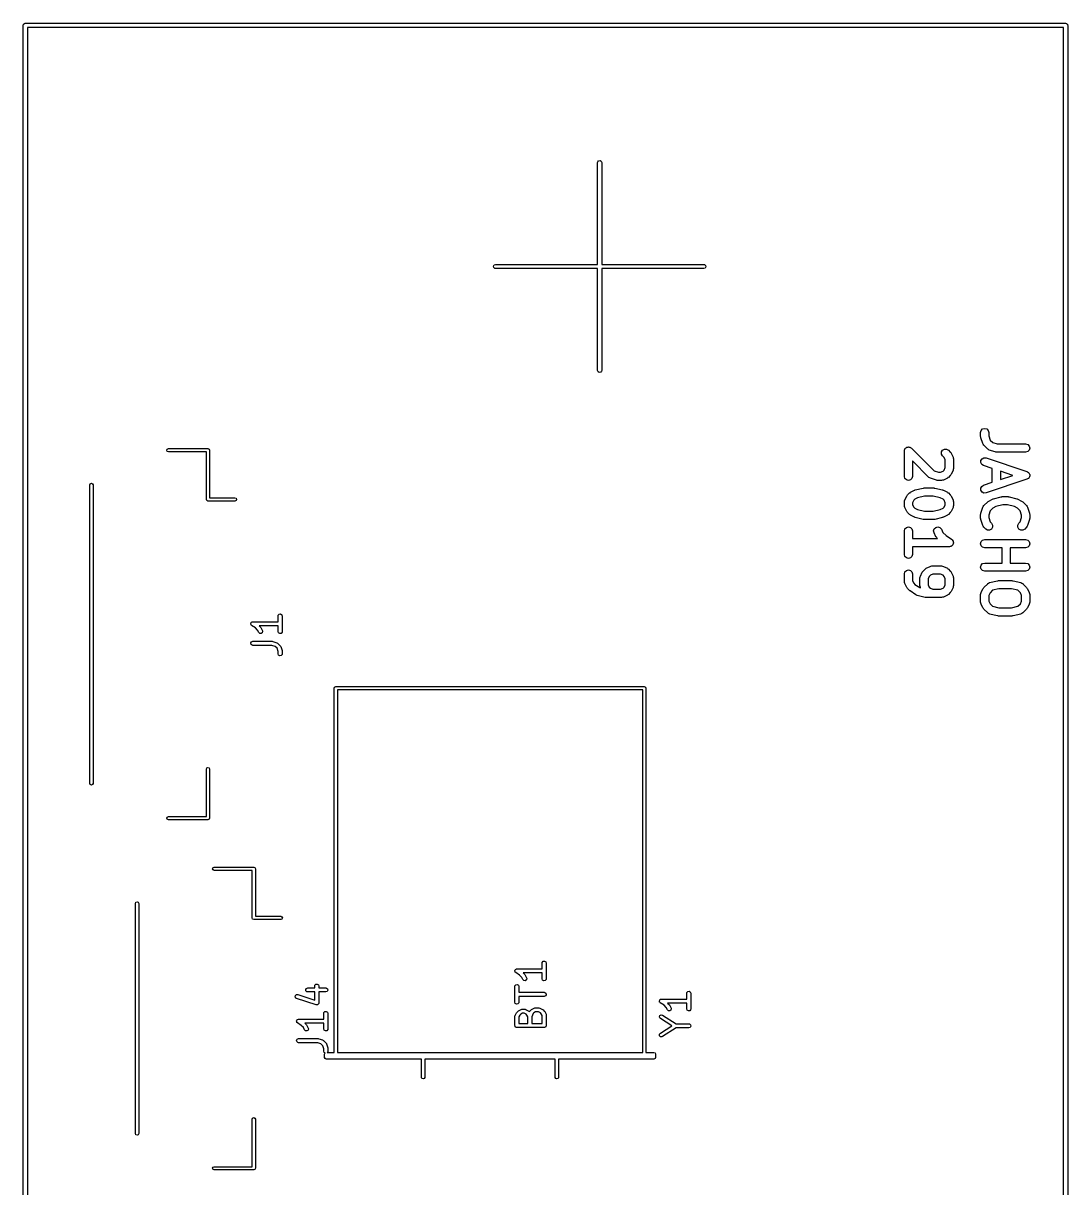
# Model space of a CAD drawing. Extents: x 0 to 1.5, y 0.2 to 4.97.
# Drawn here: x -0.003 to 1.503, y 2.113 to 3.792 of the extents above; entities that cross this region are included whole.
import ezdxf

# ---------------------------------------------------------------- set-up
doc = ezdxf.new("R2010")
doc.units = 0
doc.header["$MEASUREMENT"] = 0
doc.layers.add('BLACK', color=7, linetype='CONTINUOUS')

msp = doc.modelspace()

# ---------------------------------------------------------------- linework, layer by layer
at = {"layer": 'BLACK', "linetype": 'CONTINUOUS'}
for p, q in [((-0.003, 3.7885), (-0.0029, 3.7889)), ((-0.003, 0.9933), (-0.003, 3.7885)), ((-0.0029, 3.7891), (-0.0028, 3.7892)), ((-0.0029, 3.7889), (-0.0029, 3.7891)), ((-0.0028, 3.7896), (-0.0023, 3.7901)), ((-0.0028, 3.7892), (-0.0028, 3.7896)), ((-0.0023, 3.7901), (-0.0019, 3.7908)), ((-0.0019, 3.7908), (-0.0016, 3.7909)), ((-0.0016, 3.7909), (-0.0015, 3.7911)), ((-0.0015, 3.7911), (-0.0007, 3.7912)), ((-0.0007, 3.7912), (0, 3.7915)), ((0, 3.7915), (1.5, 3.7915)), ((0.003, 3.7856), (0.003, 0.9962)), ((1.497, 3.7856), (0.003, 3.7856)), ((1.497, 0.9962), (1.497, 3.7856)), ((1.5, 3.7915), (1.5004, 3.7914)), ((1.5004, 3.7914), (1.5005, 3.7915)), ((1.5005, 3.7915), (1.5006, 3.7914)), ((1.5006, 3.7914), (1.501, 3.7913)), ((1.501, 3.7913), (1.5016, 3.7908)), ((1.5016, 3.7908), (1.5023, 3.7904)), ((1.5023, 3.7904), (1.5024, 3.7902)), ((1.5024, 3.7902), (1.5026, 3.79)), ((1.5026, 3.79), (1.5027, 3.7893)), ((1.5027, 3.7893), (1.503, 3.7885)), ((1.503, 3.7885), (1.503, 0.9933)), ((0.8252, 3.5909), (0.8253, 3.5919)), ((0.8253, 3.5919), (0.8266, 3.5934)), ((0.8266, 3.5934), (0.8286, 3.5938)), ((0.8286, 3.5938), (0.8304, 3.5928)), ((0.8304, 3.5928), (0.8311, 3.5909)), ((0.8252, 3.4439), (0.8252, 3.5909)), ((0.8311, 3.5909), (0.8311, 3.4439)), ((0.6752, 3.4414), (0.6762, 3.4432)), ((0.6756, 3.4394), (0.6752, 3.4414)), ((0.6762, 3.4432), (0.6781, 3.4439)), ((0.6781, 3.4439), (0.8252, 3.4439)), ((0.8311, 3.4439), (0.9781, 3.4439)), ((0.9781, 3.4439), (0.9791, 3.4437)), ((0.9791, 3.4437), (0.9807, 3.4424)), ((0.9807, 3.4424), (0.981, 3.4404)), ((0.6771, 3.4381), (0.6756, 3.4394)), ((0.6781, 3.4379), (0.6771, 3.4381)), ((0.8252, 3.4379), (0.6781, 3.4379)), ((0.8252, 3.2909), (0.8252, 3.4379)), ((0.9781, 3.4379), (0.8311, 3.4379)), ((0.8311, 3.4379), (0.8311, 3.2909)), ((0.98, 3.4386), (0.9781, 3.4379)), ((0.981, 3.4404), (0.98, 3.4386)), ((0.8259, 3.289), (0.8252, 3.2909)), ((0.8309, 3.2899), (0.8296, 3.2884)), ((0.8311, 3.2909), (0.8309, 3.2899)), ((0.8276, 3.288), (0.8259, 3.289)), ((0.8296, 3.2884), (0.8276, 3.288)), ((1.3782, 3.2046), (1.3803, 3.2068)), ((1.3803, 3.2068), (1.3833, 3.2076)), ((1.3833, 3.2076), (1.3862, 3.2068)), ((1.3862, 3.2068), (1.3884, 3.2046)), ((1.3774, 3.2017), (1.3782, 3.2046)), ((1.3774, 3.1961), (1.3774, 3.2017)), ((1.3776, 3.1951), (1.3774, 3.1961)), ((1.3777, 3.1942), (1.3776, 3.1951)), ((1.3805, 3.1857), (1.3777, 3.1942)), ((1.3884, 3.2046), (1.3892, 3.2017)), ((1.3892, 3.2017), (1.3892, 3.197)), ((1.3892, 3.197), (1.3913, 3.1908)), ((1.3913, 3.1908), (1.3949, 3.1871)), ((0.2039, 3.1761), (0.2046, 3.1777)), ((0.2046, 3.1744), (0.2039, 3.1761)), ((0.2046, 3.1777), (0.2062, 3.1784)), ((0.2062, 3.1737), (0.2046, 3.1744)), ((0.2062, 3.1784), (0.2633, 3.1784)), ((0.261, 3.1737), (0.2062, 3.1737)), ((0.261, 3.1052), (0.261, 3.1737)), ((0.2633, 3.1784), (0.265, 3.1777)), ((0.265, 3.1777), (0.2657, 3.1761)), ((0.2657, 3.1761), (0.2657, 3.1076)), ((1.2674, 3.175), (1.2676, 3.1757)), ((1.2674, 3.1384), (1.2674, 3.175)), ((1.2676, 3.1765), (1.268, 3.1772)), ((1.2676, 3.1757), (1.2676, 3.1765)), ((1.268, 3.1772), (1.2682, 3.1779)), ((1.2682, 3.1779), (1.2687, 3.1785)), ((1.2687, 3.1785), (1.2691, 3.1791)), ((1.2691, 3.1791), (1.2698, 3.1795)), ((1.2698, 3.1795), (1.2703, 3.1801)), ((1.2703, 3.1801), (1.2711, 3.1803)), ((1.2711, 3.1803), (1.2718, 3.1807)), ((1.2718, 3.1807), (1.2725, 3.1807)), ((1.2725, 3.1807), (1.2733, 3.1809)), ((1.2733, 3.1809), (1.274, 3.1807)), ((1.274, 3.1807), (1.2748, 3.1807)), ((1.2748, 3.1807), (1.2755, 3.1803)), ((1.2755, 3.1803), (1.2762, 3.1801)), ((1.2762, 3.1801), (1.2768, 3.1795)), ((1.2768, 3.1795), (1.2775, 3.1791)), ((1.2775, 3.1791), (1.3102, 3.1464)), ((1.321, 3.1737), (1.3225, 3.1763)), ((1.321, 3.1706), (1.321, 3.1737)), ((1.3225, 3.1763), (1.3252, 3.1778)), ((1.3252, 3.1778), (1.3282, 3.1778)), ((1.3282, 3.1778), (1.3309, 3.1763)), ((1.3309, 3.1763), (1.3337, 3.1735)), ((1.3337, 3.1735), (1.3342, 3.1727)), ((1.3342, 3.1727), (1.3348, 3.172)), ((1.3812, 3.1846), (1.3805, 3.1857)), ((1.3819, 3.1834), (1.3812, 3.1846)), ((1.3876, 3.1778), (1.3819, 3.1834)), ((1.3887, 3.1771), (1.3876, 3.1778)), ((1.3899, 3.1764), (1.3887, 3.1771)), ((1.3983, 3.1736), (1.3899, 3.1764)), ((1.3949, 3.1871), (1.4011, 3.1851)), ((1.3992, 3.1735), (1.3983, 3.1736)), ((1.4002, 3.1733), (1.3992, 3.1735)), ((1.4423, 3.1733), (1.4002, 3.1733)), ((1.4011, 3.1851), (1.4423, 3.1851)), ((1.4423, 3.1851), (1.4453, 3.1843)), ((1.4453, 3.1741), (1.4423, 3.1733)), ((1.4453, 3.1843), (1.4474, 3.1821)), ((1.4474, 3.1762), (1.4453, 3.1741)), ((1.4474, 3.1821), (1.4483, 3.1792)), ((1.4483, 3.1792), (1.4474, 3.1762)), ((1.3029, 3.137), (1.2792, 3.1607)), ((1.2792, 3.1607), (1.2792, 3.1384)), ((1.3225, 3.168), (1.321, 3.1706)), ((1.3247, 3.1658), (1.3225, 3.168)), ((1.3264, 3.1623), (1.3247, 3.1658)), ((1.3264, 3.151), (1.3264, 3.1623)), ((1.3348, 3.172), (1.3376, 3.1663)), ((1.3376, 3.1663), (1.3379, 3.165)), ((1.3379, 3.165), (1.3382, 3.1637)), ((1.3382, 3.1637), (1.3382, 3.1496)), ((1.3775, 3.1583), (1.3777, 3.1614)), ((1.3789, 3.1556), (1.3775, 3.1583)), ((1.3777, 3.1614), (1.3794, 3.1639)), ((1.3814, 3.1539), (1.3789, 3.1556)), ((1.3794, 3.1639), (1.3821, 3.1653)), ((1.3821, 3.1653), (1.3852, 3.1651)), ((1.3852, 3.1651), (1.4442, 3.1454)), ((1.3102, 3.1464), (1.3164, 3.1443)), ((1.3164, 3.1443), (1.3197, 3.1443)), ((1.3197, 3.1443), (1.3232, 3.1461)), ((1.3232, 3.1461), (1.3247, 3.1475)), ((1.3247, 3.1475), (1.3264, 3.151)), ((1.3337, 3.1399), (1.3309, 3.137)), ((1.3342, 3.1407), (1.3337, 3.1399)), ((1.3348, 3.1414), (1.3342, 3.1407)), ((1.3376, 3.147), (1.3348, 3.1414)), ((1.3379, 3.1483), (1.3376, 3.147)), ((1.3382, 3.1496), (1.3379, 3.1483)), ((1.3942, 3.1496), (1.3814, 3.1539)), ((1.3942, 3.13), (1.3942, 3.1496)), ((1.4237, 3.1398), (1.4061, 3.1457)), ((1.4061, 3.1457), (1.4061, 3.1339)), ((1.4061, 3.1339), (1.4237, 3.1398)), ((1.4442, 3.1454), (1.4452, 3.1448)), ((1.4452, 3.1448), (1.4463, 3.1442)), ((1.4463, 3.1442), (1.4465, 3.1439)), ((1.4465, 3.1439), (1.4468, 3.1437)), ((1.4468, 3.1437), (1.4473, 3.1427)), ((1.4473, 3.1427), (1.4479, 3.1417)), ((1.4479, 3.1417), (1.448, 3.1413)), ((1.448, 3.1413), (1.4481, 3.141)), ((1.4481, 3.141), (1.4481, 3.1398)), ((1.4481, 3.1398), (1.4481, 3.1386)), ((0.0929, 3.1261), (0.0935, 3.1277)), ((0.0929, 2.6957), (0.0929, 3.1261)), ((0.0935, 3.1277), (0.0952, 3.1284)), ((0.0952, 3.1284), (0.0969, 3.1277)), ((0.0969, 3.1277), (0.0976, 3.1261)), ((0.0976, 3.1261), (0.0976, 2.6957)), ((1.2682, 3.1354), (1.2674, 3.1384)), ((1.2703, 3.1333), (1.2682, 3.1354)), ((1.2733, 3.1325), (1.2703, 3.1333)), ((1.2762, 3.1333), (1.2733, 3.1325)), ((1.2784, 3.1354), (1.2762, 3.1333)), ((1.2792, 3.1384), (1.2784, 3.1354)), ((1.304, 3.1364), (1.3029, 3.137)), ((1.3052, 3.1356), (1.304, 3.1364)), ((1.3136, 3.1328), (1.3052, 3.1356)), ((1.3146, 3.1327), (1.3136, 3.1328)), ((1.3155, 3.1325), (1.3146, 3.1327)), ((1.3211, 3.1325), (1.3155, 3.1325)), ((1.3224, 3.1328), (1.3211, 3.1325)), ((1.3237, 3.1331), (1.3224, 3.1328)), ((1.3294, 3.1359), (1.3237, 3.1331)), ((1.3301, 3.1366), (1.3294, 3.1359)), ((1.3309, 3.137), (1.3301, 3.1366)), ((1.3775, 3.1213), (1.3789, 3.124)), ((1.3789, 3.124), (1.3814, 3.1257)), ((1.3814, 3.1257), (1.3942, 3.13)), ((1.4442, 3.1342), (1.3852, 3.1145)), ((1.4452, 3.1349), (1.4442, 3.1342)), ((1.4463, 3.1354), (1.4452, 3.1349)), ((1.4465, 3.1357), (1.4463, 3.1354)), ((1.4468, 3.1359), (1.4465, 3.1357)), ((1.4473, 3.137), (1.4468, 3.1359)), ((1.4479, 3.1379), (1.4473, 3.137)), ((1.448, 3.1383), (1.4479, 3.1379)), ((1.4481, 3.1386), (1.448, 3.1383)), ((0.2617, 3.1035), (0.261, 3.1052)), ((0.2657, 3.1076), (0.3023, 3.1076)), ((0.3023, 3.1076), (0.304, 3.1069)), ((0.304, 3.1069), (0.3047, 3.1052)), ((0.3047, 3.1052), (0.304, 3.1035)), ((1.268, 3.1045), (1.2708, 3.1101)), ((1.2708, 3.1101), (1.2714, 3.1108)), ((1.2714, 3.1108), (1.2719, 3.1116)), ((1.2719, 3.1116), (1.2747, 3.1145)), ((1.2747, 3.1145), (1.2756, 3.1149)), ((1.2756, 3.1149), (1.2763, 3.1156)), ((1.2763, 3.1156), (1.2819, 3.1184)), ((1.2824, 3.1054), (1.281, 3.104)), ((1.2819, 3.1184), (1.2825, 3.1185)), ((1.2866, 3.1075), (1.2824, 3.1054)), ((1.2825, 3.1185), (1.2831, 3.1188)), ((1.2831, 3.1188), (1.2943, 3.1216)), ((1.2965, 3.11), (1.2866, 3.1075)), ((1.2943, 3.1216), (1.2951, 3.1216)), ((1.2951, 3.1216), (1.2958, 3.1218)), ((1.2958, 3.1218), (1.3098, 3.1218)), ((1.3091, 3.11), (1.2965, 3.11)), ((1.319, 3.1075), (1.3091, 3.11)), ((1.3098, 3.1218), (1.3106, 3.1216)), ((1.3106, 3.1216), (1.3113, 3.1216)), ((1.3113, 3.1216), (1.3225, 3.1188)), ((1.3232, 3.1054), (1.319, 3.1075)), ((1.3225, 3.1188), (1.3231, 3.1185)), ((1.3231, 3.1185), (1.3237, 3.1184)), ((1.3247, 3.104), (1.3232, 3.1054)), ((1.3237, 3.1184), (1.3294, 3.1156)), ((1.3294, 3.1156), (1.3301, 3.1149)), ((1.3301, 3.1149), (1.3309, 3.1145)), ((1.3309, 3.1145), (1.3337, 3.1116)), ((1.3337, 3.1116), (1.3342, 3.1108)), ((1.3342, 3.1108), (1.3348, 3.1101)), ((1.3348, 3.1101), (1.3376, 3.1045)), ((1.3777, 3.1183), (1.3775, 3.1213)), ((1.3794, 3.1157), (1.3777, 3.1183)), ((1.3821, 3.1143), (1.3794, 3.1157)), ((1.3852, 3.1145), (1.3821, 3.1143)), ((1.3891, 3.1029), (1.3947, 3.1057)), ((1.3947, 3.1057), (1.3953, 3.1059)), ((1.3953, 3.1059), (1.3959, 3.1062)), ((1.3959, 3.1062), (1.4072, 3.109)), ((1.4072, 3.109), (1.4079, 3.109)), ((1.4079, 3.109), (1.4086, 3.1092)), ((1.4086, 3.1092), (1.417, 3.1092)), ((1.417, 3.1092), (1.4177, 3.109)), ((1.4177, 3.109), (1.4185, 3.109)), ((1.4185, 3.109), (1.4297, 3.1062)), ((1.4297, 3.1062), (1.4303, 3.1059)), ((1.4303, 3.1059), (1.4309, 3.1057)), ((1.4309, 3.1057), (1.4365, 3.1029)), ((0.2633, 3.1028), (0.2617, 3.1035)), ((0.3023, 3.1028), (0.2633, 3.1028)), ((0.304, 3.1035), (0.3023, 3.1028)), ((1.2674, 3.1018), (1.2677, 3.1031)), ((1.2674, 3.0962), (1.2674, 3.1018)), ((1.2677, 3.0949), (1.2674, 3.0962)), ((1.2677, 3.1031), (1.268, 3.1045)), ((1.268, 3.0936), (1.2677, 3.0949)), ((1.2708, 3.088), (1.268, 3.0936)), ((1.281, 3.104), (1.2792, 3.1004)), ((1.2792, 3.1004), (1.2792, 3.0976)), ((1.2792, 3.0976), (1.281, 3.0941)), ((1.281, 3.0941), (1.2824, 3.0926)), ((1.2824, 3.0926), (1.2866, 3.0905)), ((1.2866, 3.0905), (1.2965, 3.0881)), ((1.3091, 3.0881), (1.319, 3.0905)), ((1.319, 3.0905), (1.3232, 3.0926)), ((1.3232, 3.0926), (1.3247, 3.0941)), ((1.3264, 3.1004), (1.3247, 3.104)), ((1.3247, 3.0941), (1.3264, 3.0976)), ((1.3264, 3.0976), (1.3264, 3.1004)), ((1.3376, 3.0936), (1.3348, 3.088)), ((1.3376, 3.1045), (1.3379, 3.1031)), ((1.3379, 3.0949), (1.3376, 3.0936)), ((1.3379, 3.1031), (1.3382, 3.1018)), ((1.3382, 3.0962), (1.3379, 3.0949)), ((1.3382, 3.1018), (1.3382, 3.0962)), ((1.3777, 3.0854), (1.3805, 3.0939)), ((1.3805, 3.0939), (1.3812, 3.095)), ((1.3812, 3.095), (1.3819, 3.0962)), ((1.3819, 3.0962), (1.3876, 3.1018)), ((1.3876, 3.1018), (1.3884, 3.1023)), ((1.3884, 3.1023), (1.3891, 3.1029)), ((1.3913, 3.0888), (1.3892, 3.0826)), ((1.3952, 3.0928), (1.3913, 3.0888)), ((1.3994, 3.0949), (1.3952, 3.0928)), ((1.4093, 3.0973), (1.3994, 3.0949)), ((1.4163, 3.0973), (1.4093, 3.0973)), ((1.4262, 3.0949), (1.4163, 3.0973)), ((1.4304, 3.0928), (1.4262, 3.0949)), ((1.4344, 3.0888), (1.4304, 3.0928)), ((1.4364, 3.0826), (1.4344, 3.0888)), ((1.4365, 3.1029), (1.4373, 3.1023)), ((1.4373, 3.1023), (1.4381, 3.1018)), ((1.4381, 3.1018), (1.4437, 3.0962)), ((1.4437, 3.0962), (1.4444, 3.095)), ((1.4444, 3.095), (1.4451, 3.0939)), ((1.4451, 3.0939), (1.4479, 3.0854)), ((1.2714, 3.0872), (1.2708, 3.088)), ((1.2719, 3.0864), (1.2714, 3.0872)), ((1.2747, 3.0836), (1.2719, 3.0864)), ((1.2756, 3.0831), (1.2747, 3.0836)), ((1.2763, 3.0825), (1.2756, 3.0831)), ((1.2819, 3.0797), (1.2763, 3.0825)), ((1.2825, 3.0795), (1.2819, 3.0797)), ((1.2831, 3.0792), (1.2825, 3.0795)), ((1.2943, 3.0764), (1.2831, 3.0792)), ((1.2951, 3.0764), (1.2943, 3.0764)), ((1.2958, 3.0762), (1.2951, 3.0764)), ((1.3098, 3.0762), (1.2958, 3.0762)), ((1.2965, 3.0881), (1.3091, 3.0881)), ((1.3106, 3.0764), (1.3098, 3.0762)), ((1.3113, 3.0764), (1.3106, 3.0764)), ((1.3225, 3.0792), (1.3113, 3.0764)), ((1.3231, 3.0795), (1.3225, 3.0792)), ((1.3237, 3.0797), (1.3231, 3.0795)), ((1.3294, 3.0825), (1.3237, 3.0797)), ((1.3301, 3.0831), (1.3294, 3.0825)), ((1.3309, 3.0836), (1.3301, 3.0831)), ((1.3337, 3.0864), (1.3309, 3.0836)), ((1.3342, 3.0872), (1.3337, 3.0864)), ((1.3348, 3.088), (1.3342, 3.0872)), ((1.3774, 3.0836), (1.3776, 3.0845)), ((1.3774, 3.0779), (1.3774, 3.0836)), ((1.3776, 3.077), (1.3774, 3.0779)), ((1.3776, 3.0845), (1.3777, 3.0854)), ((1.3777, 3.0761), (1.3776, 3.077)), ((1.3805, 3.0676), (1.3777, 3.0761)), ((1.3892, 3.0826), (1.3892, 3.0789)), ((1.3892, 3.0789), (1.3913, 3.0727)), ((1.3913, 3.0727), (1.3931, 3.0709)), ((1.4325, 3.0709), (1.4344, 3.0727)), ((1.4344, 3.0727), (1.4364, 3.0789)), ((1.4364, 3.0789), (1.4364, 3.0826)), ((1.4479, 3.0761), (1.4451, 3.0676)), ((1.4479, 3.0854), (1.448, 3.0845)), ((1.448, 3.077), (1.4479, 3.0761)), ((1.448, 3.0845), (1.4483, 3.0836)), ((1.4483, 3.0779), (1.448, 3.077)), ((1.4483, 3.0836), (1.4483, 3.0779)), ((1.2674, 3.0597), (1.2682, 3.0626)), ((1.2674, 3.0259), (1.2674, 3.0597)), ((1.2682, 3.0626), (1.2703, 3.0648)), ((1.2703, 3.0648), (1.2733, 3.0656)), ((1.2733, 3.0656), (1.2762, 3.0648)), ((1.2762, 3.0648), (1.2784, 3.0626)), ((1.2784, 3.0626), (1.2792, 3.0597)), ((1.2792, 3.0597), (1.2792, 3.0487)), ((1.3096, 3.06), (1.3105, 3.0629)), ((1.3102, 3.057), (1.3096, 3.06)), ((1.313, 3.0514), (1.3102, 3.057)), ((1.3105, 3.0629), (1.3128, 3.0649)), ((1.3128, 3.0649), (1.3158, 3.0655)), ((1.3158, 3.0655), (1.3187, 3.0646)), ((1.3187, 3.0646), (1.3208, 3.0623)), ((1.3208, 3.0623), (1.3231, 3.0575)), ((1.3231, 3.0575), (1.3277, 3.053)), ((1.3812, 3.0665), (1.3805, 3.0676)), ((1.3819, 3.0653), (1.3812, 3.0665)), ((1.3847, 3.0625), (1.3819, 3.0653)), ((1.3874, 3.061), (1.3847, 3.0625)), ((1.3904, 3.061), (1.3874, 3.061)), ((1.3931, 3.0625), (1.3904, 3.061)), ((1.3931, 3.0709), (1.3946, 3.0682)), ((1.3946, 3.0652), (1.3931, 3.0625)), ((1.3946, 3.0682), (1.3946, 3.0652)), ((1.431, 3.0682), (1.4325, 3.0709)), ((1.431, 3.0652), (1.431, 3.0682)), ((1.4325, 3.0625), (1.431, 3.0652)), ((1.4352, 3.061), (1.4325, 3.0625)), ((1.4382, 3.061), (1.4352, 3.061)), ((1.4409, 3.0625), (1.4382, 3.061)), ((1.4437, 3.0653), (1.4409, 3.0625)), ((1.4444, 3.0665), (1.4437, 3.0653)), ((1.4451, 3.0676), (1.4444, 3.0665)), ((1.2792, 3.0487), (1.3153, 3.0487)), ((1.3136, 3.0507), (1.313, 3.0514)), ((1.3141, 3.0499), (1.3136, 3.0507)), ((1.3153, 3.0487), (1.3141, 3.0499)), ((1.3277, 3.053), (1.3356, 3.0477)), ((1.3362, 3.0386), (1.3353, 3.0377)), ((1.3356, 3.0477), (1.3365, 3.0467)), ((1.3373, 3.0395), (1.3362, 3.0386)), ((1.3365, 3.0467), (1.3375, 3.0457)), ((1.3375, 3.0398), (1.3373, 3.0397)), ((1.3373, 3.0397), (1.3373, 3.0395)), ((1.3375, 3.0457), (1.3375, 3.0455)), ((1.3375, 3.0455), (1.3376, 3.0454)), ((1.3378, 3.0411), (1.3375, 3.0398)), ((1.3376, 3.0454), (1.3379, 3.0441)), ((1.3382, 3.0424), (1.3378, 3.0411)), ((1.3379, 3.0441), (1.3382, 3.0428)), ((1.3382, 3.0428), (1.3382, 3.0426)), ((1.3382, 3.0426), (1.3382, 3.0424)), ((1.3774, 3.0414), (1.3782, 3.0443)), ((1.3782, 3.0384), (1.3774, 3.0414)), ((1.3782, 3.0443), (1.3803, 3.0465)), ((1.3803, 3.0363), (1.3782, 3.0384)), ((1.3803, 3.0465), (1.3833, 3.0473)), ((1.3833, 3.0473), (1.4423, 3.0473)), ((1.4423, 3.0473), (1.4453, 3.0465)), ((1.4453, 3.0465), (1.4474, 3.0443)), ((1.4474, 3.0384), (1.4453, 3.0363)), ((1.4474, 3.0443), (1.4483, 3.0414)), ((1.4483, 3.0414), (1.4474, 3.0384)), ((1.2682, 3.023), (1.2674, 3.0259)), ((1.2703, 3.0208), (1.2682, 3.023)), ((1.2784, 3.023), (1.2762, 3.0208)), ((1.2792, 3.0259), (1.2784, 3.023)), ((1.3323, 3.0369), (1.2792, 3.0369)), ((1.2792, 3.0369), (1.2792, 3.0259)), ((1.3336, 3.0372), (1.3323, 3.0369)), ((1.335, 3.0375), (1.3336, 3.0372)), ((1.3351, 3.0376), (1.335, 3.0375)), ((1.3353, 3.0377), (1.3351, 3.0376)), ((1.3833, 3.0355), (1.3803, 3.0363)), ((1.4083, 3.0355), (1.3833, 3.0355)), ((1.4083, 3.0135), (1.4083, 3.0355)), ((1.4423, 3.0355), (1.4201, 3.0355)), ((1.4201, 3.0355), (1.4201, 3.0135)), ((1.4453, 3.0363), (1.4423, 3.0355)), ((1.2733, 3.02), (1.2703, 3.0208)), ((1.2762, 3.0208), (1.2733, 3.02)), ((1.2944, 3.002), (1.2972, 3.0048)), ((1.2972, 3.0048), (1.298, 3.0053)), ((1.298, 3.0053), (1.2988, 3.0059)), ((1.2988, 3.0059), (1.3044, 3.0087)), ((1.3044, 3.0087), (1.3057, 3.009)), ((1.3057, 3.009), (1.307, 3.0093)), ((1.307, 3.0093), (1.3211, 3.0093)), ((1.3211, 3.0093), (1.3224, 3.009)), ((1.3224, 3.009), (1.3237, 3.0087)), ((1.3237, 3.0087), (1.3294, 3.0059)), ((1.3294, 3.0059), (1.3301, 3.0053)), ((1.3301, 3.0053), (1.3309, 3.0048)), ((1.3309, 3.0048), (1.3337, 3.002)), ((1.3774, 3.0076), (1.3782, 3.0106)), ((1.3782, 3.0047), (1.3774, 3.0076)), ((1.3782, 3.0106), (1.3803, 3.0128)), ((1.3803, 3.0025), (1.3782, 3.0047)), ((1.3803, 3.0128), (1.3833, 3.0135)), ((1.3833, 3.0135), (1.4083, 3.0135)), ((1.4201, 3.0135), (1.4423, 3.0135)), ((1.4423, 3.0135), (1.4453, 3.0128)), ((1.4453, 3.0128), (1.4474, 3.0106)), ((1.4474, 3.0047), (1.4453, 3.0025)), ((1.4474, 3.0106), (1.4483, 3.0076)), ((1.4483, 3.0076), (1.4474, 3.0047)), ((1.2674, 2.9978), (1.2682, 3.0007)), ((1.2674, 2.9865), (1.2674, 2.9978)), ((1.2682, 3.0007), (1.2703, 3.0029)), ((1.2703, 3.0029), (1.2733, 3.0037)), ((1.2733, 3.0037), (1.2762, 3.0029)), ((1.2762, 3.0029), (1.2784, 3.0007)), ((1.2784, 3.0007), (1.2792, 2.9978)), ((1.2792, 2.9978), (1.2792, 2.9879)), ((1.2792, 2.9879), (1.281, 2.9844)), ((1.2899, 2.9922), (1.2902, 2.9935)), ((1.2899, 2.9809), (1.2899, 2.9922)), ((1.2902, 2.9935), (1.2905, 2.9948)), ((1.2905, 2.9948), (1.2933, 3.0004)), ((1.2933, 3.0004), (1.2939, 3.0011)), ((1.2939, 3.0011), (1.2944, 3.002)), ((1.3034, 2.9943), (1.3017, 2.9908)), ((1.3017, 2.9908), (1.3017, 2.9823)), ((1.3049, 2.9958), (1.3034, 2.9943)), ((1.3084, 2.9975), (1.3049, 2.9958)), ((1.3197, 2.9975), (1.3084, 2.9975)), ((1.3232, 2.9958), (1.3197, 2.9975)), ((1.3247, 2.9943), (1.3232, 2.9958)), ((1.3264, 2.9908), (1.3247, 2.9943)), ((1.3264, 2.9823), (1.3264, 2.9908)), ((1.3337, 3.002), (1.3342, 3.0011)), ((1.3342, 3.0011), (1.3348, 3.0004)), ((1.3348, 3.0004), (1.3376, 2.9948)), ((1.3376, 2.9948), (1.3379, 2.9935)), ((1.3379, 2.9935), (1.3382, 2.9922)), ((1.3382, 2.9922), (1.3382, 2.9809)), ((1.3833, 3.0017), (1.3803, 3.0025)), ((1.4423, 3.0017), (1.3833, 3.0017)), ((1.3903, 2.9852), (1.4015, 2.988)), ((1.4015, 2.988), (1.4023, 2.988)), ((1.4023, 2.988), (1.403, 2.9882)), ((1.403, 2.9882), (1.4226, 2.9882)), ((1.4226, 2.9882), (1.4234, 2.988)), ((1.4234, 2.988), (1.4241, 2.988)), ((1.4241, 2.988), (1.4353, 2.9852)), ((1.4453, 3.0025), (1.4423, 3.0017)), ((1.2677, 2.9852), (1.2674, 2.9865)), ((1.268, 2.9839), (1.2677, 2.9852)), ((1.2708, 2.9783), (1.268, 2.9839)), ((1.2714, 2.9776), (1.2708, 2.9783)), ((1.2719, 2.9767), (1.2714, 2.9776)), ((1.2747, 2.9739), (1.2719, 2.9767)), ((1.2752, 2.9736), (1.2747, 2.9739)), ((1.2756, 2.9732), (1.2752, 2.9736)), ((1.2841, 2.9676), (1.2756, 2.9732)), ((1.281, 2.9844), (1.2827, 2.9827)), ((1.2827, 2.9827), (1.2898, 2.978)), ((1.2898, 2.978), (1.2908, 2.9777)), ((1.2902, 2.9796), (1.2899, 2.9809)), ((1.2905, 2.9783), (1.2902, 2.9796)), ((1.2908, 2.9777), (1.2905, 2.9783)), ((1.3017, 2.9823), (1.3034, 2.9788)), ((1.3034, 2.9788), (1.3049, 2.9773)), ((1.3049, 2.9773), (1.3084, 2.9756)), ((1.3084, 2.9756), (1.3197, 2.9756)), ((1.3197, 2.9756), (1.3232, 2.9773)), ((1.3232, 2.9773), (1.3247, 2.9788)), ((1.3247, 2.9788), (1.3264, 2.9823)), ((1.3337, 2.9711), (1.3309, 2.9683)), ((1.3342, 2.9719), (1.3337, 2.9711)), ((1.3348, 2.9726), (1.3342, 2.9719)), ((1.3376, 2.9783), (1.3348, 2.9726)), ((1.3379, 2.9796), (1.3376, 2.9783)), ((1.3382, 2.9809), (1.3379, 2.9796)), ((1.3777, 2.9696), (1.378, 2.9709)), ((1.378, 2.9709), (1.3808, 2.9765)), ((1.3808, 2.9765), (1.3815, 2.9772)), ((1.3815, 2.9772), (1.3819, 2.9781)), ((1.3819, 2.9781), (1.3876, 2.9837)), ((1.3876, 2.9838), (1.3889, 2.9845)), ((1.3876, 2.9837), (1.3876, 2.9838)), ((1.3876, 2.9837), (1.3876, 2.9837)), ((1.3889, 2.9845), (1.3902, 2.9852)), ((1.3902, 2.9852), (1.3902, 2.9852)), ((1.3902, 2.9852), (1.3903, 2.9852)), ((1.3947, 2.9742), (1.3909, 2.9704)), ((1.4037, 2.9764), (1.3947, 2.9742)), ((1.4219, 2.9764), (1.4037, 2.9764)), ((1.4309, 2.9742), (1.4219, 2.9764)), ((1.4347, 2.9704), (1.4309, 2.9742)), ((1.4353, 2.9852), (1.4354, 2.9852)), ((1.4354, 2.9852), (1.4354, 2.9852)), ((1.4354, 2.9852), (1.4367, 2.9845)), ((1.4367, 2.9845), (1.438, 2.9838)), ((1.438, 2.9838), (1.438, 2.9837)), ((1.438, 2.9837), (1.4381, 2.9837)), ((1.4381, 2.9837), (1.4437, 2.9781)), ((1.4437, 2.9781), (1.4442, 2.9772)), ((1.4442, 2.9772), (1.4448, 2.9765)), ((1.4448, 2.9765), (1.4476, 2.9709)), ((1.4476, 2.9709), (1.4479, 2.9696)), ((1.285, 2.9672), (1.2841, 2.9676)), ((1.2859, 2.9668), (1.285, 2.9672)), ((1.2972, 2.9639), (1.2859, 2.9668)), ((1.2979, 2.964), (1.2972, 2.9639)), ((1.2986, 2.9638), (1.2979, 2.964)), ((1.3211, 2.9638), (1.2986, 2.9638)), ((1.3224, 2.9641), (1.3211, 2.9638)), ((1.3237, 2.9644), (1.3224, 2.9641)), ((1.3294, 2.9672), (1.3237, 2.9644)), ((1.3301, 2.9678), (1.3294, 2.9672)), ((1.3309, 2.9683), (1.3301, 2.9678)), ((1.3774, 2.9683), (1.3777, 2.9696)), ((1.3774, 2.957), (1.3774, 2.9683)), ((1.3777, 2.9557), (1.3774, 2.957)), ((1.378, 2.9544), (1.3777, 2.9557)), ((1.3808, 2.9487), (1.378, 2.9544)), ((1.3909, 2.9704), (1.3892, 2.9669)), ((1.3892, 2.9669), (1.3892, 2.9584)), ((1.3892, 2.9584), (1.3909, 2.9549)), ((1.3909, 2.9549), (1.3947, 2.9511)), ((1.4309, 2.9511), (1.4347, 2.9549)), ((1.4364, 2.9669), (1.4347, 2.9704)), ((1.4347, 2.9549), (1.4364, 2.9584)), ((1.4364, 2.9584), (1.4364, 2.9669)), ((1.4476, 2.9544), (1.4448, 2.9487)), ((1.4479, 2.9557), (1.4476, 2.9544)), ((1.4479, 2.9696), (1.4483, 2.9683)), ((1.4483, 2.957), (1.4479, 2.9557)), ((1.4483, 2.9683), (1.4483, 2.957)), ((0.3644, 2.9371), (0.3646, 2.9382)), ((0.3646, 2.9382), (0.3659, 2.9397)), ((0.3659, 2.9397), (0.3679, 2.9401)), ((0.3679, 2.9401), (0.3696, 2.939)), ((0.3696, 2.939), (0.3703, 2.9371)), ((1.3815, 2.948), (1.3808, 2.9487)), ((1.3819, 2.9472), (1.3815, 2.948)), ((1.3876, 2.9416), (1.3819, 2.9472)), ((1.3876, 2.9415), (1.3876, 2.9416)), ((1.3876, 2.9416), (1.3876, 2.9416)), ((1.3889, 2.9408), (1.3876, 2.9415)), ((1.3902, 2.9401), (1.3889, 2.9408)), ((1.3903, 2.94), (1.3902, 2.9401)), ((1.3902, 2.9401), (1.3902, 2.9401)), ((1.4015, 2.9372), (1.3903, 2.94)), ((1.3947, 2.9511), (1.4037, 2.9489)), ((1.4037, 2.9489), (1.4219, 2.9489)), ((1.4219, 2.9489), (1.4309, 2.9511)), ((1.4353, 2.94), (1.4241, 2.9372)), ((1.4354, 2.9401), (1.4353, 2.94)), ((1.4367, 2.9408), (1.4354, 2.9401)), ((1.4354, 2.9401), (1.4354, 2.9401)), ((1.438, 2.9415), (1.4367, 2.9408)), ((1.4381, 2.9416), (1.438, 2.9416)), ((1.438, 2.9416), (1.438, 2.9415)), ((1.4437, 2.9472), (1.4381, 2.9416)), ((1.4442, 2.948), (1.4437, 2.9472)), ((1.4448, 2.9487), (1.4442, 2.948)), ((0.325, 2.9261), (0.3251, 2.9263)), ((0.3253, 2.9253), (0.325, 2.9261)), ((0.3251, 2.9264), (0.3255, 2.9272)), ((0.3251, 2.9263), (0.3251, 2.9264)), ((0.3254, 2.9244), (0.3253, 2.9253)), ((0.3256, 2.9243), (0.3254, 2.9244)), ((0.3255, 2.9272), (0.3258, 2.9279)), ((0.3256, 2.9242), (0.3256, 2.9243)), ((0.3263, 2.9234), (0.3256, 2.9242)), ((0.3258, 2.9279), (0.326, 2.928)), ((0.326, 2.928), (0.3261, 2.9282)), ((0.3261, 2.9282), (0.3269, 2.9285)), ((0.3317, 2.9199), (0.3263, 2.9234)), ((0.3269, 2.9285), (0.3277, 2.9288)), ((0.3277, 2.9288), (0.3278, 2.9288)), ((0.3278, 2.9288), (0.328, 2.9289)), ((0.328, 2.9289), (0.3644, 2.9289)), ((0.3644, 2.923), (0.337, 2.923)), ((0.337, 2.923), (0.3394, 2.9205)), ((0.3394, 2.9205), (0.34, 2.9198)), ((0.3644, 2.9289), (0.3644, 2.9371)), ((0.3644, 2.9147), (0.3644, 2.923)), ((0.3703, 2.9371), (0.3703, 2.9147)), ((1.4023, 2.9372), (1.4015, 2.9372)), ((1.403, 2.9371), (1.4023, 2.9372)), ((1.4226, 2.9371), (1.403, 2.9371)), ((1.4234, 2.9372), (1.4226, 2.9371)), ((1.4241, 2.9372), (1.4234, 2.9372)), ((0.3349, 2.9167), (0.3317, 2.9199)), ((0.3366, 2.9133), (0.3349, 2.9167)), ((0.3381, 2.912), (0.3366, 2.9133)), ((0.3401, 2.9118), (0.3381, 2.912)), ((0.34, 2.9198), (0.34, 2.9197)), ((0.34, 2.9197), (0.3419, 2.916)), ((0.3417, 2.913), (0.3401, 2.9118)), ((0.3422, 2.915), (0.3417, 2.913)), ((0.3419, 2.916), (0.3422, 2.915)), ((0.3651, 2.9128), (0.3644, 2.9147)), ((0.3668, 2.9118), (0.3651, 2.9128)), ((0.3688, 2.9121), (0.3668, 2.9118)), ((0.3701, 2.9137), (0.3688, 2.9121)), ((0.3703, 2.9147), (0.3701, 2.9137)), ((0.3251, 2.8983), (0.3261, 2.9)), ((0.3254, 2.8963), (0.3251, 2.8983)), ((0.327, 2.895), (0.3254, 2.8963)), ((0.3261, 2.9), (0.328, 2.9007)), ((0.328, 2.8948), (0.327, 2.895)), ((0.328, 2.9007), (0.3561, 2.9007)), ((0.3556, 2.8948), (0.328, 2.8948)), ((0.3601, 2.8933), (0.3556, 2.8948)), ((0.3561, 2.9007), (0.357, 2.9006)), ((0.357, 2.9006), (0.357, 2.9006)), ((0.357, 2.9006), (0.3627, 2.8987)), ((0.3629, 2.8906), (0.3601, 2.8933)), ((0.3627, 2.8987), (0.3636, 2.8982)), ((0.3644, 2.8861), (0.3629, 2.8906)), ((0.3636, 2.8982), (0.3637, 2.8981)), ((0.3637, 2.8981), (0.3638, 2.898)), ((0.3638, 2.898), (0.3676, 2.8942)), ((0.3676, 2.8942), (0.3682, 2.8934)), ((0.3682, 2.8934), (0.3682, 2.8932)), ((0.3682, 2.8932), (0.3683, 2.8931)), ((0.3683, 2.8931), (0.3702, 2.8875)), ((0.3702, 2.8875), (0.3703, 2.8866)), ((0.3644, 2.8828), (0.3644, 2.8861)), ((0.3651, 2.8809), (0.3644, 2.8828)), ((0.3668, 2.8799), (0.3651, 2.8809)), ((0.3688, 2.8802), (0.3668, 2.8799)), ((0.3701, 2.8818), (0.3688, 2.8802)), ((0.3703, 2.8828), (0.3701, 2.8818)), ((0.3703, 2.8866), (0.3703, 2.8865)), ((0.3703, 2.8865), (0.3703, 2.8828)), ((0.4452, 2.8331), (0.4459, 2.8348)), ((0.4452, 2.3079), (0.4452, 2.8331)), ((0.4459, 2.8348), (0.4476, 2.8355)), ((0.4476, 2.8355), (0.8924, 2.8355)), ((0.4499, 2.8308), (0.4499, 2.3079)), ((0.8901, 2.8308), (0.4499, 2.8308)), ((0.8901, 2.3079), (0.8901, 2.8308)), ((0.8924, 2.8355), (0.8941, 2.8348)), ((0.8941, 2.8348), (0.8948, 2.8331)), ((0.8948, 2.8331), (0.8948, 2.3079)), ((0.261, 2.7166), (0.2617, 2.7183)), ((0.261, 2.6481), (0.261, 2.7166)), ((0.2617, 2.7183), (0.2633, 2.719)), ((0.2633, 2.719), (0.265, 2.7183)), ((0.265, 2.7183), (0.2657, 2.7166)), ((0.2657, 2.7166), (0.2657, 2.6458)), ((0.0935, 2.6941), (0.0929, 2.6957)), ((0.0952, 2.6934), (0.0935, 2.6941)), ((0.0969, 2.6941), (0.0952, 2.6934)), ((0.0976, 2.6957), (0.0969, 2.6941)), ((0.2039, 2.6458), (0.2046, 2.6474)), ((0.2046, 2.6441), (0.2039, 2.6458)), ((0.2046, 2.6474), (0.2062, 2.6481)), ((0.2062, 2.6434), (0.2046, 2.6441)), ((0.2062, 2.6481), (0.261, 2.6481)), ((0.2633, 2.6434), (0.2062, 2.6434)), ((0.265, 2.6441), (0.2633, 2.6434)), ((0.2657, 2.6458), (0.265, 2.6441)), ((0.2699, 2.5728), (0.2706, 2.5745)), ((0.2706, 2.5712), (0.2699, 2.5728)), ((0.2706, 2.5745), (0.2722, 2.5752)), ((0.2722, 2.5705), (0.2706, 2.5712)), ((0.2722, 2.5752), (0.3293, 2.5752)), ((0.327, 2.5705), (0.2722, 2.5705)), ((0.327, 2.502), (0.327, 2.5705)), ((0.3293, 2.5752), (0.331, 2.5745)), ((0.331, 2.5745), (0.3317, 2.5728)), ((0.3317, 2.5728), (0.3317, 2.5044)), ((0.1588, 2.5229), (0.1595, 2.5245)), ((0.1588, 2.191), (0.1588, 2.5229)), ((0.1595, 2.5245), (0.1612, 2.5252)), ((0.1612, 2.5252), (0.1629, 2.5245)), ((0.1629, 2.5245), (0.1636, 2.5229)), ((0.1636, 2.5229), (0.1636, 2.191)), ((0.3277, 2.5003), (0.327, 2.502)), ((0.3317, 2.5044), (0.3683, 2.5044)), ((0.3683, 2.5044), (0.37, 2.5036)), ((0.37, 2.5036), (0.3707, 2.502)), ((0.3707, 2.502), (0.37, 2.5003)), ((0.3293, 2.4996), (0.3277, 2.5003)), ((0.3683, 2.4996), (0.3293, 2.4996)), ((0.37, 2.5003), (0.3683, 2.4996)), ((0.7452, 2.4368), (0.7454, 2.4379)), ((0.7452, 2.4285), (0.7452, 2.4368)), ((0.7454, 2.4379), (0.7466, 2.4394)), ((0.7466, 2.4394), (0.7486, 2.4398)), ((0.7486, 2.4398), (0.7504, 2.4387)), ((0.7504, 2.4387), (0.7511, 2.4368)), ((0.7511, 2.4368), (0.7511, 2.4143)), ((0.7058, 2.4261), (0.7063, 2.4268)), ((0.7059, 2.4259), (0.7058, 2.4261)), ((0.7058, 2.4258), (0.7059, 2.4259)), ((0.706, 2.425), (0.7058, 2.4258)), ((0.7062, 2.4241), (0.706, 2.425)), ((0.7063, 2.424), (0.7062, 2.4241)), ((0.7063, 2.4268), (0.7066, 2.4276)), ((0.7064, 2.4238), (0.7063, 2.424)), ((0.7071, 2.4231), (0.7064, 2.4238)), ((0.7066, 2.4276), (0.7068, 2.4277)), ((0.7068, 2.4277), (0.7069, 2.4278)), ((0.7069, 2.4278), (0.7077, 2.4281)), ((0.7125, 2.4195), (0.7071, 2.4231)), ((0.7077, 2.4281), (0.7084, 2.4285)), ((0.7084, 2.4285), (0.7086, 2.4285)), ((0.7086, 2.4285), (0.7088, 2.4285)), ((0.7088, 2.4285), (0.7452, 2.4285)), ((0.7157, 2.4163), (0.7125, 2.4195)), ((0.7452, 2.4226), (0.7178, 2.4226)), ((0.7178, 2.4226), (0.7202, 2.4202)), ((0.7202, 2.4202), (0.7207, 2.4194)), ((0.7207, 2.4194), (0.7208, 2.4194)), ((0.7208, 2.4194), (0.7226, 2.4157)), ((0.7452, 2.4143), (0.7452, 2.4226)), ((0.4042, 2.3987), (0.4052, 2.4004)), ((0.4052, 2.4004), (0.4071, 2.4011)), ((0.4071, 2.4011), (0.4173, 2.4011)), ((0.4173, 2.4038), (0.4175, 2.4048)), ((0.4173, 2.4011), (0.4173, 2.4038)), ((0.4175, 2.4048), (0.4188, 2.4063)), ((0.4188, 2.4063), (0.4207, 2.4067)), ((0.4207, 2.4067), (0.4225, 2.4057)), ((0.4225, 2.4057), (0.4232, 2.4038)), ((0.4232, 2.4038), (0.4232, 2.4011)), ((0.4232, 2.4011), (0.4334, 2.4011)), ((0.4334, 2.4011), (0.4344, 2.4009)), ((0.4344, 2.4009), (0.4359, 2.3996)), ((0.7058, 2.4031), (0.706, 2.4041)), ((0.7058, 2.3806), (0.7058, 2.4031)), ((0.706, 2.4041), (0.7073, 2.4057)), ((0.7073, 2.4057), (0.7093, 2.406)), ((0.7093, 2.406), (0.711, 2.405)), ((0.711, 2.405), (0.7117, 2.4031)), ((0.7117, 2.4031), (0.7117, 2.3948)), ((0.7174, 2.413), (0.7157, 2.4163)), ((0.7188, 2.4116), (0.7174, 2.413)), ((0.7208, 2.4115), (0.7188, 2.4116)), ((0.7225, 2.4127), (0.7208, 2.4115)), ((0.7229, 2.4147), (0.7225, 2.4127)), ((0.7226, 2.4157), (0.7229, 2.4147)), ((0.7459, 2.4124), (0.7452, 2.4143)), ((0.7476, 2.4114), (0.7459, 2.4124)), ((0.7496, 2.4118), (0.7476, 2.4114)), ((0.7509, 2.4133), (0.7496, 2.4118)), ((0.7511, 2.4143), (0.7509, 2.4133)), ((0.3892, 2.3882), (0.3895, 2.3902)), ((0.3903, 2.3865), (0.3892, 2.3882)), ((0.3895, 2.3902), (0.391, 2.3915)), ((0.3912, 2.386), (0.3903, 2.3865)), ((0.391, 2.3915), (0.393, 2.3916)), ((0.4193, 2.3766), (0.3912, 2.386)), ((0.393, 2.3916), (0.4173, 2.3835)), ((0.4046, 2.3967), (0.4042, 2.3987)), ((0.4061, 2.3954), (0.4046, 2.3967)), ((0.4071, 2.3952), (0.4061, 2.3954)), ((0.4173, 2.3952), (0.4071, 2.3952)), ((0.4173, 2.3835), (0.4173, 2.3952)), ((0.4334, 2.3952), (0.4232, 2.3952)), ((0.4232, 2.3952), (0.4232, 2.3794)), ((0.4353, 2.3959), (0.4334, 2.3952)), ((0.4363, 2.3976), (0.4353, 2.3959)), ((0.4359, 2.3996), (0.4363, 2.3976)), ((0.7117, 2.3948), (0.7481, 2.3948)), ((0.7481, 2.3889), (0.7117, 2.3889)), ((0.7117, 2.3889), (0.7117, 2.3806)), ((0.7481, 2.3948), (0.7491, 2.3946)), ((0.75, 2.3896), (0.7481, 2.3889)), ((0.7491, 2.3946), (0.7507, 2.3933)), ((0.751, 2.3913), (0.75, 2.3896)), ((0.7507, 2.3933), (0.751, 2.3913)), ((0.9147, 2.3833), (0.915, 2.384)), ((0.915, 2.384), (0.9152, 2.3841)), ((0.9152, 2.3843), (0.916, 2.3846)), ((0.9152, 2.3841), (0.9152, 2.3843)), ((0.916, 2.3846), (0.9168, 2.3849)), ((0.9168, 2.3849), (0.917, 2.3849)), ((0.917, 2.3849), (0.9171, 2.385)), ((0.9171, 2.385), (0.9536, 2.385)), ((0.9536, 2.3933), (0.9537, 2.3943)), ((0.9536, 2.385), (0.9536, 2.3933)), ((0.9537, 2.3943), (0.955, 2.3958)), ((0.955, 2.3958), (0.957, 2.3962)), ((0.957, 2.3962), (0.9588, 2.3952)), ((0.9588, 2.3952), (0.9595, 2.3933)), ((0.9595, 2.3933), (0.9595, 2.3708)), ((0.4195, 2.3766), (0.4193, 2.3766)), ((0.4197, 2.3765), (0.4195, 2.3766)), ((0.4205, 2.3766), (0.4197, 2.3765)), ((0.4213, 2.3767), (0.4205, 2.3766)), ((0.4215, 2.3768), (0.4213, 2.3767)), ((0.4217, 2.3769), (0.4215, 2.3768)), ((0.4222, 2.3775), (0.4217, 2.3769)), ((0.4228, 2.378), (0.4222, 2.3775)), ((0.4229, 2.3782), (0.4228, 2.378)), ((0.423, 2.3784), (0.4229, 2.3782)), ((0.4232, 2.3794), (0.423, 2.3784)), ((0.4306, 2.3654), (0.4319, 2.367)), ((0.4319, 2.367), (0.4339, 2.3673)), ((0.4339, 2.3673), (0.4356, 2.3663)), ((0.7065, 2.3787), (0.7058, 2.3806)), ((0.7082, 2.3777), (0.7065, 2.3787)), ((0.7102, 2.378), (0.7082, 2.3777)), ((0.7085, 2.3658), (0.7104, 2.3677)), ((0.7115, 2.3796), (0.7102, 2.378)), ((0.7104, 2.3677), (0.7111, 2.3682)), ((0.7111, 2.3682), (0.7112, 2.3682)), ((0.7112, 2.3682), (0.7149, 2.3701)), ((0.7117, 2.3806), (0.7115, 2.3796)), ((0.7149, 2.3701), (0.7159, 2.3704)), ((0.7159, 2.3704), (0.7161, 2.3704)), ((0.7161, 2.3704), (0.7163, 2.3704)), ((0.7163, 2.3704), (0.72, 2.3704)), ((0.72, 2.3704), (0.721, 2.3702)), ((0.721, 2.3702), (0.7211, 2.3701)), ((0.7211, 2.3701), (0.7213, 2.3701)), ((0.7213, 2.3701), (0.7251, 2.3682)), ((0.7251, 2.3682), (0.7258, 2.3677)), ((0.7258, 2.3677), (0.7258, 2.3677)), ((0.7258, 2.3677), (0.7267, 2.3668)), ((0.7267, 2.3668), (0.7271, 2.3674)), ((0.7271, 2.3674), (0.7272, 2.3675)), ((0.7272, 2.3675), (0.7273, 2.3677)), ((0.7273, 2.3677), (0.7292, 2.3696)), ((0.7292, 2.3696), (0.7299, 2.3701)), ((0.7299, 2.3701), (0.7337, 2.372)), ((0.7299, 2.3701), (0.7299, 2.3701)), ((0.7337, 2.372), (0.7347, 2.3723)), ((0.7347, 2.3723), (0.7348, 2.3722)), ((0.7348, 2.3722), (0.735, 2.3723)), ((0.735, 2.3723), (0.7406, 2.3723)), ((0.7406, 2.3723), (0.7416, 2.3721)), ((0.7416, 2.3721), (0.7418, 2.372)), ((0.7418, 2.372), (0.7419, 2.372)), ((0.7419, 2.372), (0.7457, 2.3701)), ((0.7457, 2.3701), (0.7464, 2.3696)), ((0.7464, 2.3696), (0.7465, 2.3696)), ((0.7465, 2.3696), (0.7483, 2.3677)), ((0.7483, 2.3677), (0.7488, 2.367)), ((0.7488, 2.367), (0.7489, 2.3669)), ((0.7489, 2.3669), (0.7508, 2.3632)), ((0.9142, 2.3825), (0.9147, 2.3833)), ((0.9143, 2.3824), (0.9142, 2.3825)), ((0.9142, 2.3822), (0.9143, 2.3824)), ((0.9144, 2.3814), (0.9142, 2.3822)), ((0.9146, 2.3805), (0.9144, 2.3814)), ((0.9147, 2.3804), (0.9146, 2.3805)), ((0.9148, 2.3803), (0.9147, 2.3804)), ((0.9155, 2.3796), (0.9148, 2.3803)), ((0.9209, 2.376), (0.9155, 2.3796)), ((0.9241, 2.3728), (0.9209, 2.376)), ((0.9257, 2.3694), (0.9241, 2.3728)), ((0.9272, 2.3681), (0.9257, 2.3694)), ((0.9536, 2.3791), (0.9261, 2.3791)), ((0.9261, 2.3791), (0.9286, 2.3766)), ((0.9292, 2.3679), (0.9272, 2.3681)), ((0.9286, 2.3766), (0.9291, 2.3759)), ((0.9291, 2.3759), (0.9292, 2.3758)), ((0.9292, 2.3758), (0.931, 2.3721)), ((0.9309, 2.3691), (0.9292, 2.3679)), ((0.9313, 2.3711), (0.9309, 2.3691)), ((0.931, 2.3721), (0.9313, 2.3711)), ((0.9536, 2.3708), (0.9536, 2.3791)), ((0.9542, 2.3689), (0.9536, 2.3708)), ((0.956, 2.3678), (0.9542, 2.3689)), ((0.958, 2.3682), (0.956, 2.3678)), ((0.9593, 2.3697), (0.958, 2.3682)), ((0.9595, 2.3708), (0.9593, 2.3697)), ((0.391, 2.3533), (0.3911, 2.3535)), ((0.3913, 2.3525), (0.391, 2.3533)), ((0.3911, 2.3537), (0.3915, 2.3544)), ((0.3911, 2.3535), (0.3911, 2.3537)), ((0.3914, 2.3517), (0.3913, 2.3525)), ((0.3916, 2.3516), (0.3914, 2.3517)), ((0.3915, 2.3544), (0.3918, 2.3552)), ((0.3916, 2.3514), (0.3916, 2.3516)), ((0.3923, 2.3507), (0.3916, 2.3514)), ((0.3918, 2.3552), (0.392, 2.3553)), ((0.392, 2.3553), (0.3921, 2.3554)), ((0.3921, 2.3554), (0.3929, 2.3557)), ((0.3977, 2.3471), (0.3923, 2.3507)), ((0.3929, 2.3557), (0.3937, 2.3561)), ((0.3937, 2.3561), (0.3938, 2.3561)), ((0.3938, 2.3561), (0.394, 2.3561)), ((0.394, 2.3561), (0.4304, 2.3561)), ((0.4304, 2.3502), (0.403, 2.3502)), ((0.403, 2.3502), (0.4054, 2.3477)), ((0.4304, 2.3644), (0.4306, 2.3654)), ((0.4304, 2.3561), (0.4304, 2.3644)), ((0.4304, 2.3419), (0.4304, 2.3502)), ((0.4356, 2.3663), (0.4363, 2.3644)), ((0.4363, 2.3644), (0.4363, 2.3419)), ((0.7058, 2.36), (0.706, 2.361)), ((0.7058, 2.3468), (0.7058, 2.36)), ((0.706, 2.361), (0.7061, 2.3611)), ((0.7061, 2.3613), (0.708, 2.365)), ((0.7061, 2.3611), (0.7061, 2.3613)), ((0.708, 2.365), (0.7085, 2.3657)), ((0.7085, 2.3657), (0.7085, 2.3658)), ((0.7131, 2.362), (0.7117, 2.3593)), ((0.7117, 2.3593), (0.7117, 2.3498)), ((0.7143, 2.3632), (0.7131, 2.362)), ((0.717, 2.3645), (0.7143, 2.3632)), ((0.7193, 2.3645), (0.717, 2.3645)), ((0.722, 2.3632), (0.7193, 2.3645)), ((0.7232, 2.362), (0.722, 2.3632)), ((0.7246, 2.3593), (0.7232, 2.362)), ((0.7246, 2.3498), (0.7246, 2.3593)), ((0.732, 2.364), (0.7305, 2.3595)), ((0.7305, 2.3595), (0.7305, 2.3498)), ((0.733, 2.365), (0.732, 2.364)), ((0.7357, 2.3664), (0.733, 2.365)), ((0.7399, 2.3664), (0.7357, 2.3664)), ((0.7426, 2.365), (0.7399, 2.3664)), ((0.7438, 2.3638), (0.7426, 2.365)), ((0.7452, 2.3611), (0.7438, 2.3638)), ((0.7452, 2.3498), (0.7452, 2.3611)), ((0.7508, 2.3632), (0.7511, 2.3622)), ((0.7511, 2.3622), (0.751, 2.362)), ((0.751, 2.362), (0.7511, 2.3619)), ((0.7511, 2.3619), (0.7511, 2.3468)), ((0.9142, 2.3596), (0.915, 2.3615)), ((0.9148, 2.3577), (0.9142, 2.3596)), ((0.9156, 2.357), (0.9148, 2.3577)), ((0.915, 2.3615), (0.9168, 2.3624)), ((0.9323, 2.3464), (0.9156, 2.357)), ((0.9168, 2.3624), (0.9187, 2.362)), ((0.9187, 2.362), (0.9386, 2.3493)), ((0.4009, 2.3439), (0.3977, 2.3471)), ((0.4026, 2.3406), (0.4009, 2.3439)), ((0.4041, 2.3392), (0.4026, 2.3406)), ((0.4061, 2.3391), (0.4041, 2.3392)), ((0.4054, 2.3477), (0.406, 2.347)), ((0.406, 2.347), (0.406, 2.347)), ((0.406, 2.347), (0.4079, 2.3432)), ((0.4077, 2.3403), (0.4061, 2.3391)), ((0.4082, 2.3422), (0.4077, 2.3403)), ((0.4079, 2.3432), (0.4082, 2.3422)), ((0.4311, 2.34), (0.4304, 2.3419)), ((0.4328, 2.339), (0.4311, 2.34)), ((0.4348, 2.3394), (0.4328, 2.339)), ((0.4361, 2.3409), (0.4348, 2.3394)), ((0.4363, 2.3419), (0.4361, 2.3409)), ((0.7061, 2.3461), (0.7058, 2.3468)), ((0.7062, 2.3454), (0.7061, 2.3461)), ((0.7064, 2.3452), (0.7062, 2.3454)), ((0.7065, 2.3449), (0.7064, 2.3452)), ((0.7072, 2.3446), (0.7065, 2.3449)), ((0.7077, 2.3441), (0.7072, 2.3446)), ((0.7081, 2.344), (0.7077, 2.3441)), ((0.7082, 2.3439), (0.7081, 2.344)), ((0.7084, 2.344), (0.7082, 2.3439)), ((0.7088, 2.3439), (0.7084, 2.344)), ((0.7481, 2.3439), (0.7088, 2.3439)), ((0.7117, 2.3498), (0.7246, 2.3498)), ((0.7305, 2.3498), (0.7452, 2.3498)), ((0.7488, 2.3442), (0.7481, 2.3439)), ((0.7496, 2.3443), (0.7488, 2.3442)), ((0.7498, 2.3445), (0.7496, 2.3443)), ((0.75, 2.3446), (0.7498, 2.3445)), ((0.7504, 2.3453), (0.75, 2.3446)), ((0.7509, 2.3458), (0.7504, 2.3453)), ((0.751, 2.3462), (0.7509, 2.3458)), ((0.7511, 2.3468), (0.751, 2.3465)), ((0.751, 2.3465), (0.751, 2.3463)), ((0.751, 2.3463), (0.751, 2.3462)), ((0.9143, 2.3342), (0.9156, 2.3358)), ((0.9144, 2.3321), (0.9143, 2.3342)), ((0.9156, 2.3358), (0.9323, 2.3464)), ((0.9386, 2.3434), (0.9187, 2.3308)), ((0.9386, 2.3493), (0.9565, 2.3493)), ((0.9565, 2.3434), (0.9386, 2.3434)), ((0.9565, 2.3493), (0.9575, 2.3492)), ((0.9584, 2.3441), (0.9565, 2.3434)), ((0.9575, 2.3492), (0.9591, 2.3479)), ((0.9594, 2.3459), (0.9584, 2.3441)), ((0.9591, 2.3479), (0.9594, 2.3459)), ((0.3911, 2.3255), (0.3921, 2.3273)), ((0.3914, 2.3236), (0.3911, 2.3255)), ((0.393, 2.3223), (0.3914, 2.3236)), ((0.3921, 2.3273), (0.394, 2.328)), ((0.394, 2.3221), (0.393, 2.3223)), ((0.394, 2.328), (0.4221, 2.328)), ((0.4216, 2.3221), (0.394, 2.3221)), ((0.4261, 2.3206), (0.4216, 2.3221)), ((0.4221, 2.328), (0.423, 2.3278)), ((0.423, 2.3278), (0.423, 2.3278)), ((0.423, 2.3278), (0.4287, 2.326)), ((0.4289, 2.3178), (0.4261, 2.3206)), ((0.4287, 2.326), (0.4296, 2.3255)), ((0.4304, 2.3133), (0.4289, 2.3178)), ((0.4296, 2.3255), (0.4297, 2.3253)), ((0.4297, 2.3253), (0.4298, 2.3253)), ((0.4298, 2.3253), (0.4336, 2.3215)), ((0.4336, 2.3215), (0.4342, 2.3207)), ((0.4342, 2.3207), (0.4342, 2.3205)), ((0.4342, 2.3205), (0.4343, 2.3203)), ((0.4343, 2.3203), (0.4362, 2.3147)), ((0.9158, 2.3306), (0.9144, 2.3321)), ((0.9178, 2.3304), (0.9158, 2.3306)), ((0.9187, 2.3308), (0.9178, 2.3304)), ((0.4304, 2.31), (0.4304, 2.3133)), ((0.4311, 2.3081), (0.4304, 2.31)), ((0.4324, 2.3074), (0.4311, 2.3081)), ((0.4314, 2.3056), (0.4321, 2.3073)), ((0.4314, 2.3009), (0.4314, 2.3056)), ((0.4321, 2.2992), (0.4314, 2.3009)), ((0.4321, 2.3073), (0.4324, 2.3074)), ((0.4361, 2.309), (0.4352, 2.3079)), ((0.4352, 2.3079), (0.4452, 2.3079)), ((0.4363, 2.31), (0.4361, 2.309)), ((0.4362, 2.3147), (0.4363, 2.3138)), ((0.4363, 2.3138), (0.4363, 2.3138)), ((0.4363, 2.3138), (0.4363, 2.31)), ((0.4499, 2.3079), (0.8901, 2.3079)), ((0.8948, 2.3079), (0.9062, 2.3079)), ((0.9062, 2.3079), (0.9079, 2.3073)), ((0.9079, 2.3073), (0.9086, 2.3056)), ((0.9086, 2.3009), (0.9079, 2.2992)), ((0.9086, 2.3056), (0.9086, 2.3009)), ((0.4338, 2.2985), (0.4321, 2.2992)), ((0.5712, 2.2985), (0.4338, 2.2985)), ((0.5712, 2.2721), (0.5712, 2.2985)), ((0.7641, 2.2985), (0.5759, 2.2985)), ((0.5759, 2.2985), (0.5759, 2.2721)), ((0.7641, 2.2721), (0.7641, 2.2985)), ((0.9062, 2.2985), (0.7688, 2.2985)), ((0.7688, 2.2985), (0.7688, 2.2721)), ((0.9079, 2.2992), (0.9062, 2.2985)), ((0.5719, 2.2705), (0.5712, 2.2721)), ((0.5735, 2.2698), (0.5719, 2.2705)), ((0.5752, 2.2705), (0.5735, 2.2698)), ((0.5759, 2.2721), (0.5752, 2.2705)), ((0.7648, 2.2705), (0.7641, 2.2721)), ((0.7665, 2.2698), (0.7648, 2.2705)), ((0.7681, 2.2705), (0.7665, 2.2698)), ((0.7688, 2.2721), (0.7681, 2.2705)), ((0.327, 2.2118), (0.3277, 2.2135)), ((0.327, 2.1433), (0.327, 2.2118)), ((0.3277, 2.2135), (0.3293, 2.2142)), ((0.3293, 2.2142), (0.331, 2.2135)), ((0.331, 2.2135), (0.3317, 2.2118)), ((0.3317, 2.2118), (0.3317, 2.141)), ((0.1595, 2.1893), (0.1588, 2.191)), ((0.1612, 2.1886), (0.1595, 2.1893)), ((0.1629, 2.1893), (0.1612, 2.1886)), ((0.1636, 2.191), (0.1629, 2.1893)), ((0.2699, 2.141), (0.2706, 2.1426)), ((0.2706, 2.1393), (0.2699, 2.141)), ((0.2706, 2.1426), (0.2722, 2.1433)), ((0.2722, 2.1386), (0.2706, 2.1393)), ((0.2722, 2.1433), (0.327, 2.1433)), ((0.3293, 2.1386), (0.2722, 2.1386)), ((0.331, 2.1393), (0.3293, 2.1386)), ((0.3317, 2.141), (0.331, 2.1393))]:
    msp.add_line(p, q, dxfattribs=at)

doc.saveas('drawing.dxf')
